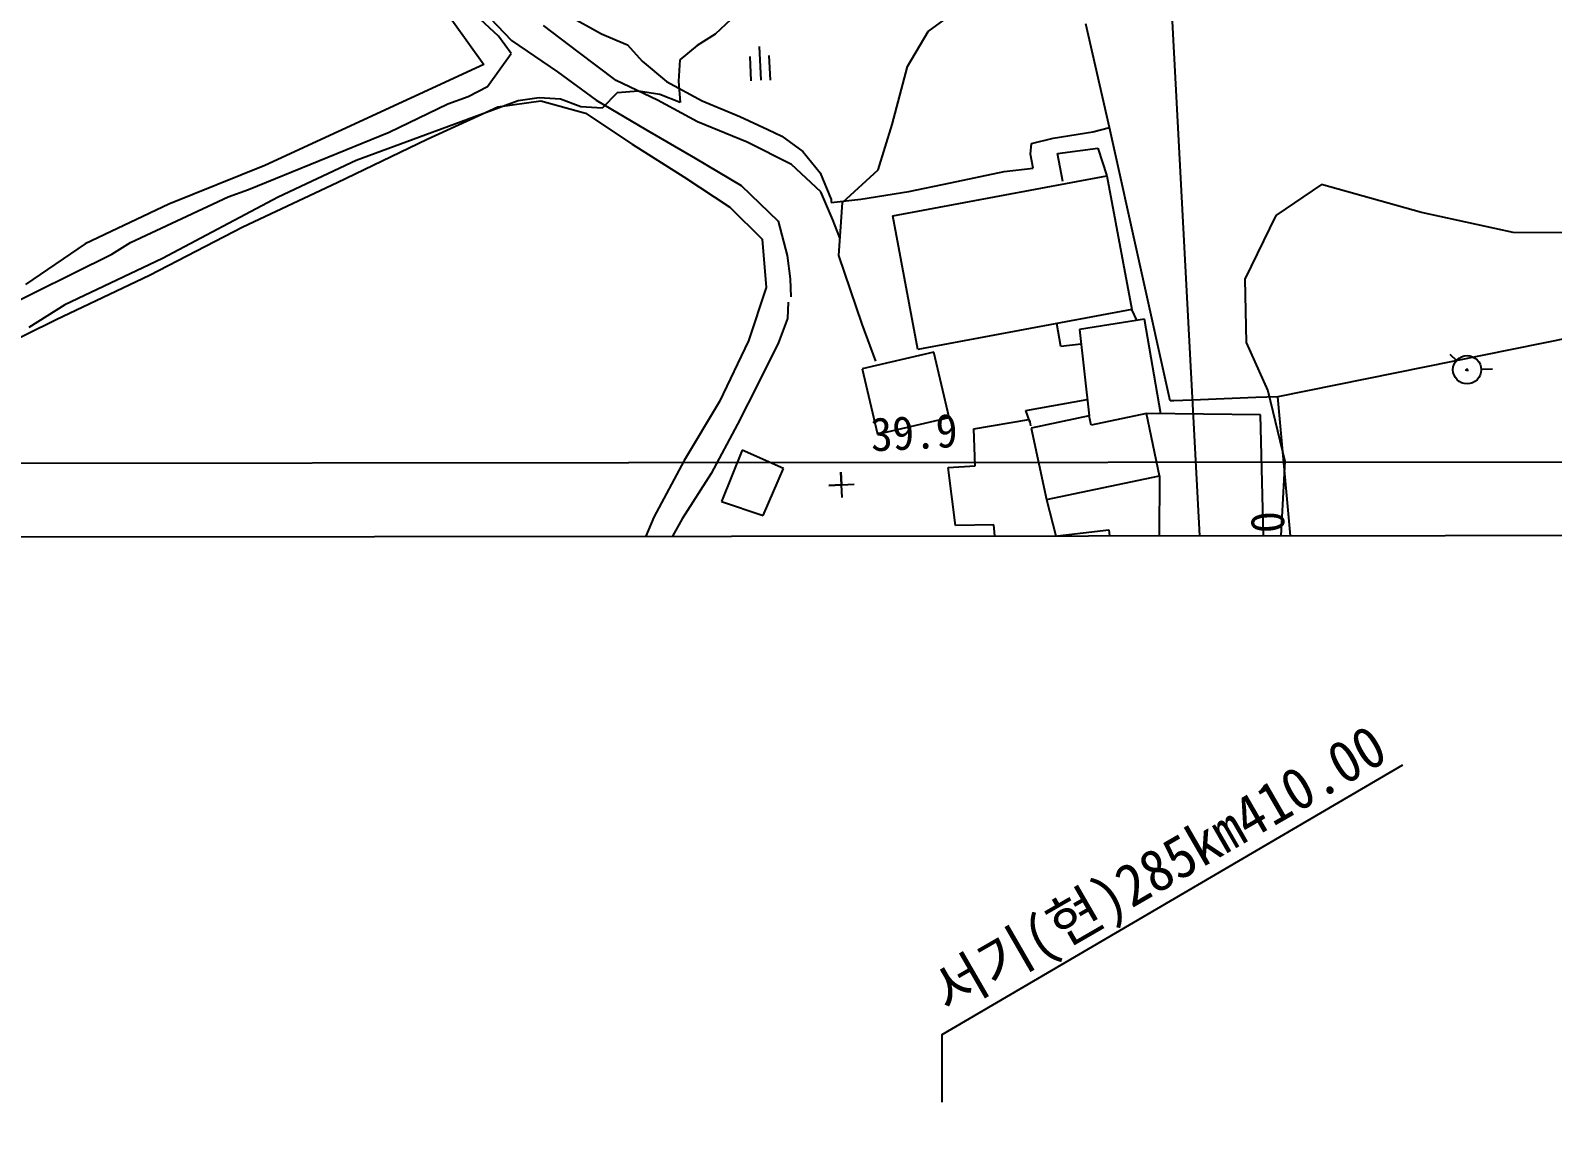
# Model space of a CAD drawing. Header units: millimetres. Extents: x 16742 to 17538, y 1103 to 1809.
# Drawn here: x 16887.5 to 16978, y 1363.4 to 1428.6 of the extents above; entities that cross this region are included whole.
import ezdxf
from ezdxf.enums import TextEntityAlignment as Align
from ezdxf.xclip import XClip

# ---------------------------------------------------------------- set-up
doc = ezdxf.new("R2010")
doc.units = ezdxf.units.MM
doc.header["$LTSCALE"] = 10
doc.header["$MEASUREMENT"] = 0
doc.header["$XCLIPFRAME"] = 2
doc.layers.add('TX-PAPR', color=2, linetype='Continuous', plot=False)
for name, color, linetype in [('TZ-BASE', 253, 'Continuous'), ('TZ-LEAL', 1, 'Continuous'), ('TZ-LEAT', 3, 'Continuous')]:
    doc.layers.add(name, color=color, linetype=linetype)
doc.styles.get("Standard").update_dxf_attribs({"font": 'GulimChe.ttf'})

# ---------------------------------------------------------------- blocks, each defined once
blk = doc.blocks.new('JD-FHFGFGH4SFG5')
at = {"layer": 'TZ-BASE'}
for p, q in [((122.886, 133.434), (141.478, -216.426)), ((90.169, -42.388, 37.634), (93.076, -45.442, 37.634)), ((88.668, -43.019, 37.487), (91.437, -46.88, 37.487)), ((117.841, -44.917, 40.158), (120.182, -43.22, 40.158)), ((92.301, -45.199, 38), (90.416, -43.457, 38)), ((96.432, -43.939, 38.259), (98.419, -45.044, 38.259)), ((106.114, -44.194, 39.019), (105.177, -45.075, 39.019)), ((93.059, -46.225, 38), (92.301, -45.199, 38)), ((97.031, -46.132, 39.808), (94.985, -44.565, 39.808)), ((98.419, -45.044, 38.259), (99.879, -45.663, 38.259)), ((105.177, -45.075, 39.019), (104.106, -45.751, 39.019)), ((116.613, -46.992, 40.158), (117.841, -44.917, 40.158)), ((128.623, -50.619, 38.259), (127.2, -44.466, 38.259)), ((93.076, -45.442, 37.634), (95.811, -47.32, 37.634)), ((99.294, -47.817, 39.808), (97.031, -46.132, 39.808)), ((99.879, -45.663, 38.259), (99.965, -45.702, 38.259)), ((99.965, -45.702, 38.259), (100.848, -46.681, 38.259)), ((104.106, -45.751, 39.019), (103.083, -46.593, 39.019)), ((107.787, -45.797, 39.63), (107.894, -47.807, 39.63)), ((91.437, -46.88, 37.487), (78.411, -52.881, 37.487)), ((91.657, -48.181, 38), (93.059, -46.225, 38)), ((100.848, -46.681, 38.259), (102.289, -47.891, 38.259)), ((103.083, -46.593, 39.019), (103.006, -47.863, 39.019)), ((107.23, -46.393, 39.63), (107.307, -47.838, 39.63)), ((108.459, -47.8, 39.63), (108.381, -46.332, 39.63)), ((115.693, -50.449, 40.158), (116.613, -46.992, 40.158)), ((95.811, -47.32, 37.634), (98.115, -49.004, 37.634)), ((101.747, -48.988, 39.808), (99.294, -47.817, 39.808)), ((102.289, -47.891, 38.259), (104.403, -49.033, 38.259)), ((103.006, -47.863, 39.019), (103.097, -49.127, 39.019)), ((89.29, -49.203, 38), (90.498, -48.775, 38)), ((90.498, -48.775, 38), (91.657, -48.181, 38)), ((99.358, -48.555, 39.019), (98.465, -49.477, 39.019)), ((100.622, -48.463, 39.019), (99.358, -48.555, 39.019)), ((101.897, -48.667, 39.019), (100.622, -48.463, 39.019)), ((103.097, -49.127, 39.019), (101.897, -48.667, 39.019)), ((93.465, -49.039, 39.019), (83.847, -52.583, 39.019)), ((85.809, -50.902, 38), (89.29, -49.203, 38)), ((88.063, -51.32, 39.027), (92.253, -49.382, 39.027)), ((92.253, -49.382, 39.027), (94.816, -49.029, 39.027)), ((94.725, -48.863, 39.019), (93.465, -49.039, 39.019)), ((95.995, -48.94, 39.019), (94.725, -48.863, 39.019)), ((94.816, -49.029, 39.027), (97.463, -49.77, 39.027)), ((97.195, -49.4, 39.019), (95.995, -48.94, 39.019)), ((98.465, -49.477, 39.019), (97.195, -49.4, 39.019)), ((98.115, -49.004, 37.634), (101.056, -50.747, 37.634)), ((104.122, -50.289, 39.808), (101.747, -48.988, 39.808)), ((104.403, -49.033, 38.259), (106.636, -49.959, 38.259)), ((97.463, -49.77, 39.027), (100.238, -51.604, 39.027)), ((107.083, -51.483, 39.808), (104.122, -50.289, 39.808)), ((106.636, -49.959, 38.259), (108.313, -50.738, 38.259)), ((114.869, -53.142, 40.158), (115.693, -50.449, 40.158)), ((127.619, -50.869, 38.259), (128.623, -50.619, 38.259)), ((132.216, -66.865, 40.01), (128.623, -50.619, 40.01)), ((77.453, -54.312, 38), (85.809, -50.902, 38)), ((82.716, -53.895, 39.027), (88.063, -51.32, 39.027)), ((101.056, -50.747, 37.634), (103.995, -52.448, 37.634)), ((109.712, -52.816, 39.808), (107.083, -51.483, 39.808)), ((108.313, -50.738, 38.259), (109.131, -51.129, 38.259)), ((109.131, -51.129, 38.259), (110.392, -52.051, 38.259)), ((123.972, -51.561, 38.259), (125.269, -51.257, 38.259)), ((125.269, -51.257, 38.259), (127.619, -50.869, 38.259)), ((100.238, -51.604, 39.027), (103.313, -53.553, 39.027)), ((103.995, -52.448, 37.634), (106.72, -54.073, 37.634)), ((110.392, -52.051, 38.259), (111.413, -53.32, 38.259)), ((123.913, -52.197, 38.259), (123.972, -51.561, 38.259)), ((124.072, -53.035, 38.259), (123.913, -52.197, 38.259)), ((125.526, -52.154, 42.889), (127.921, -51.849, 42.889)), ((125.845, -53.831, 42.889), (125.526, -52.154, 42.889)), ((127.921, -51.849, 42.889), (128.451, -53.5, 42.889)), ((78.411, -52.881, 37.487), (72.714, -55.173, 37.487)), ((83.847, -52.583, 39.019), (79.202, -54.75, 39.019)), ((111.465, -54.437, 39.808), (109.712, -52.816, 39.808)), ((111.413, -53.32, 38.259), (112.066, -54.899, 38.259)), ((112.749, -55.084, 40.158), (114.869, -53.142, 40.158)), ((119.165, -53.903, 38.259), (122.348, -53.229, 38.259)), ((122.348, -53.229, 38.259), (124.072, -53.035, 38.259)), ((77.117, -56.521, 39.027), (82.716, -53.895, 39.027)), ((103.313, -53.553, 39.027), (106.044, -55.346, 39.027)), ((106.72, -54.073, 37.634), (108.914, -56.184, 37.634)), ((115.733, -55.876, 42.635), (128.451, -53.5, 42.635)), ((116.693, -54.422, 38.259), (119.165, -53.903, 38.259)), ((128.451, -53.5, 42.635), (129.935, -61.442, 42.635)), ((141.215, -54.011, 40.158), (138.5, -55.849, 40.158)), ((147.151, -55.679, 40.158), (141.215, -54.011, 40.158)), ((72.714, -55.173, 37.487), (67.738, -57.522, 37.487)), ((70.439, -57.459, 38), (76.245, -54.74, 38)), ((79.202, -54.75, 39.019), (72.334, -58.398, 39.019)), ((76.245, -54.74, 38), (77.453, -54.312, 38)), ((112.163, -56.099, 39.808), (111.465, -54.437, 39.808)), ((112.066, -54.899, 38.259), (112.073, -55.068, 38.259)), ((112.073, -55.068, 38.259), (113.839, -54.872, 38.259)), ((112.534, -58.217, 40.158), (112.749, -55.084, 40.158)), ((113.839, -54.872, 38.259), (116.693, -54.422, 38.259)), ((106.044, -55.346, 39.027), (107.977, -57.256, 39.027)), ((117.217, -63.818, 42.635), (115.733, -55.876, 42.635)), ((138.5, -55.849, 40.158), (136.663, -59.637, 40.158)), ((152.603, -56.859, 40.158), (147.151, -55.679, 40.158)), ((699.423, -56.789), (0.086, -93.954)), ((71.571, -59.399, 39.027), (77.117, -56.521, 39.027)), ((108.914, -56.184, 37.634), (109.459, -58.232, 37.634)), ((112.586, -57.181, 39.808), (112.163, -56.099, 39.808)), ((157.545, -56.877, 40.158), (152.603, -56.859, 40.158)), ((67.738, -57.522, 37.487), (64.201, -59.942, 37.487)), ((69.325, -58.136, 38), (70.439, -57.459, 38)), ((107.977, -57.256, 39.027), (108.216, -60.118, 39.027)), ((47.368, -69.048, 38), (69.325, -58.136, 38)), ((72.334, -58.398, 39.019), (66.529, -61.16, 39.019)), ((109.459, -58.232, 37.634), (109.64, -59.619, 37.634)), ((113.919, -62.302, 40.158), (112.534, -58.217, 40.158)), ((66.014, -62.024, 39.027), (71.571, -59.399, 39.027)), ((109.64, -59.619, 37.634), (109.681, -60.674, 37.634)), ((136.663, -59.637, 40.158), (136.726, -63.394, 40.158)), ((108.216, -60.118, 39.027), (107.157, -63.285, 39.027)), ((66.529, -61.16, 39.019), (64.386, -62.511, 39.019)), ((109.517, -60.996, 39.512), (109.471, -61.97, 39.512)), ((129.935, -61.442, 42.635), (117.217, -63.818, 42.635)), ((130.239, -62.076, 43.353), (129.935, -61.442, 43.353)), ((60.09, -64.96, 39.027), (66.014, -62.024, 39.027)), ((109.471, -61.97, 39.512), (108.935, -63.384, 39.512)), ((114.723, -64.509, 40.158), (113.919, -62.302, 40.158)), ((125.722, -63.636, 43.353), (125.484, -62.273, 43.353)), ((130.684, -62.005, 43.564), (126.823, -62.621, 43.564)), ((131.673, -67.626, 43.564), (130.684, -62.005, 43.564)), ((107.157, -63.285, 39.027), (105.441, -66.9, 39.027)), ((126.823, -62.621, 43.564), (127.403, -67.752, 43.564)), ((156.058, -63.101, 40.622), (138.626, -66.614, 40.622)), ((108.935, -63.384, 39.512), (107.763, -65.795, 39.512)), ((118.164, -63.964, 42.931), (113.916, -64.96, 42.931)), ((119.075, -67.849, 42.931), (118.164, -63.964, 42.931)), ((126.922, -63.499, 43.353), (125.722, -63.636, 43.353)), ((136.726, -63.394, 40.158), (138.021, -66.257, 40.158)), ((148.84, -64.091, 41.086), (149.232, -64.46, 41.086)), ((113.916, -64.96, 42.931), (114.827, -68.845, 42.931)), ((149.749, -65.016, 41.086), (149.953, -65.028, 41.086)), ((149.858, -64.943, 41.086), (149.867, -65.101, 41.086)), ((150.698, -64.97, 41.086), (151.375, -64.953, 41.086)), ((107.763, -65.795, 39.512), (106.507, -68.252, 39.512)), ((105.441, -66.9, 39.027), (103.34, -70.403, 39.027)), ((123.632, -67.435, 41.728), (127.292, -66.777, 41.728)), ((132.427, -66.857, 40.01), (132.216, -66.865, 40.01)), ((134.029, -66.794, 40.01), (132.427, -66.857, 40.01)), ((137.318, -66.665, 40.01), (134.029, -66.794, 40.01)), ((138.626, -66.614, 40.01), (137.318, -66.665, 40.01)), ((138.021, -66.257, 40.158), (139.029, -70.441, 40.158)), ((139.814, -79.702, 40.01), (138.626, -66.614, 40.01)), ((123.869, -68.101, 41.728), (123.632, -67.435, 41.728)), ((127.403, -67.752, 43.437), (123.967, -68.478, 43.437)), ((127.521, -68.312, 43.437), (127.403, -67.752, 43.437)), ((130.808, -67.617, 43.437), (127.521, -68.312, 43.437)), ((137.581, -67.691, 43.353), (130.808, -67.617, 43.353)), ((131.589, -71.31, 43.437), (130.808, -67.617, 43.437)), ((137.803, -76.595, 43.353), (137.581, -67.691, 43.353)), ((106.507, -68.252, 39.512), (104.933, -71.185, 39.512)), ((114.827, -68.845, 42.931), (119.075, -67.849, 42.931)), ((120.549, -68.527, 41.728), (123.822, -67.976, 41.728)), ((120.635, -70.72, 41.728), (120.549, -68.527, 41.728)), ((123.822, -67.976, 41.728), (123.869, -68.101, 41.728)), ((123.869, -68.101, 41.728), (123.921, -68.353, 41.728)), ((123.967, -68.478, 43.437), (124.866, -72.731, 43.437)), ((100.021, -70.553), (52.021, -70.597)), ((348.046, -70.325), (100.052, -70.553)), ((103.34, -70.403, 39.027), (101.529, -73.768, 39.027)), ((106.786, -69.784, 41.496), (105.554, -72.831, 41.496)), ((109.236, -70.871, 41.496), (106.786, -69.784, 41.496)), ((139.029, -70.441, 40.158), (138.784, -74.97, 40.158)), ((104.933, -71.185, 39.512), (103.222, -73.871, 39.512)), ((108.036, -73.663, 41.496), (109.236, -70.871, 41.496)), ((112.728, -72.602, 39.926), (112.648, -71.104, 39.926)), ((112.648, -71.104, 39.926), (112.688, -71.853, 39.926)), ((119.034, -70.825, 41.728), (120.635, -70.72, 41.728)), ((119.465, -74.272, 41.728), (119.034, -70.825, 41.728)), ((124.866, -72.731, 43.437), (131.589, -71.31, 43.437)), ((131.589, -71.31, 43.353), (131.563, -76.881, 43.353)), ((111.939, -71.893, 39.926), (113.437, -71.813, 39.926)), ((112.688, -71.853, 39.926), (111.939, -71.893, 39.926)), ((105.554, -72.831, 41.496), (108.036, -73.663, 41.496)), ((124.866, -72.731, 42.931), (125.42, -74.9, 42.931)), ((101.529, -73.768, 39.027), (100.489, -76.343, 39.027)), ((103.222, -73.871, 39.512), (101.92, -76.203, 39.512)), ((121.744, -74.225, 41.728), (119.465, -74.272, 41.728)), ((121.832, -75.404, 41.728), (121.744, -74.225, 41.728)), ((122.716, -75.219, 41.939), (128.567, -74.529, 41.939)), ((128.567, -74.529, 41.939), (129.145, -79.429, 41.939))]:
    blk.add_line(p, q, dxfattribs=at)
blk.add_circle((149.862, -65.01, 41.086), 0.837, dxfattribs=at)
blk.add_text('39.9', height=2, rotation=3.042, dxfattribs=at).set_placement((114.471, -69.87, 37.414))
blk.add_text('E 176,200', height=2, rotation=93.042, dxfattribs=at).set_placement((138.961, -73.373), align=Align.RIGHT)

msp = doc.modelspace()

# ---------------------------------------------------------------- linework, layer by layer
at = {"layer": 'TX-PAPR'}
msp.add_lwpolyline([(17522.969, 1549.058), (16822.969, 1548.414), (16823.107, 1398.406), (17523.107, 1399.058)], close=True, dxfattribs=at)
at = {"layer": 'TZ-LEAL'}
msp.add_lwpolyline([(16969.066, 1384.896), (16941.685, 1368.871), (16941.685, 1364.871)], dxfattribs=at)

# ---------------------------------------------------------------- block references
at = {"layer": 'TZ-BASE'}
ref = msp.add_blockref('JD-FHFGFGH4SFG5', (16823.038, 1473.41), dxfattribs=at)
XClip(ref).set_block_clipping_path([(699.9307166184, 75.6476090799), (-0.0689872699, 75.0037604044), (0.0689872699, -75.0037604044), (700.0686841918, -74.3523274699)])

# ---------------------------------------------------------------- texts
at = {"layer": 'TZ-LEAT'}
msp.add_text('서기(현)285km410.00', height=2.5, rotation=30, dxfattribs=at).set_placement((16955.179, 1377.664), align=Align.CENTER)

doc.saveas('drawing.dxf')
